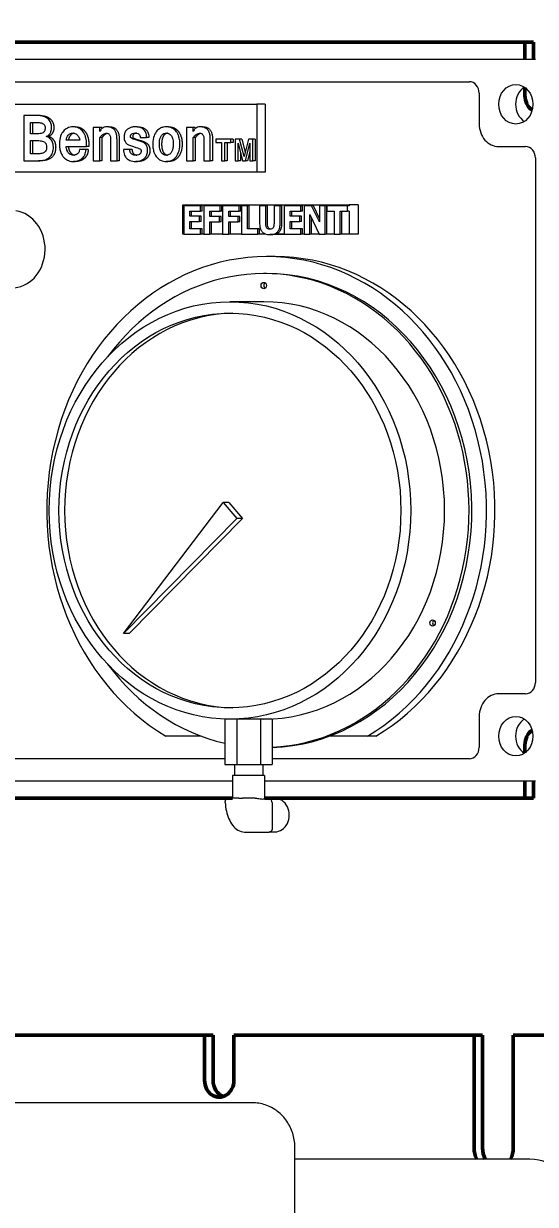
# Model space of a CAD drawing. Header units: inches. Extents: x 17 to 469, y 7 to 301.
# Drawn here: x 348.29 to 353.96, y 95.85 to 108.94 of the extents above; entities that cross this region are included whole.
import ezdxf

# ---------------------------------------------------------------- set-up
doc = ezdxf.new("R2010")
doc.units = ezdxf.units.IN
doc.header["$LTSCALE"] = 14
doc.header["$MEASUREMENT"] = 0
doc.layers.add('Dimension (ANSI)', color=7, linetype='Continuous', lineweight=25)
doc.layers.add('Visible (ANSI)', color=7, linetype='Continuous', lineweight=50)
doc.styles.add('MEMCOR Medium', font='arial.ttf')
doc.dimstyles.new('Default (ANSI)', dxfattribs={"dimscale": 14, "dimtxt": 0.15, "dimasz": 0.098425, "dimexe": 0.125, "dimexo": 0.0625, "dimgap": 0.031496, "dimtad": 0, "dimtih": 1, "dimtoh": 1, "dimdec": 4, "dimrnd": 1e-08, "dimzin": 3, "dimdsep": 46, "dimlunit": 5, "dimtxsty": 'MEMCOR Medium', "dimcen": 0.09, "dimdle": 0.393701, "dimclrd": 256, "dimclre": 256, "dimclrt": 256, "dimadec": 0, "dimazin": 1, "dimtfac": 0.8, "dimtofl": 0, "dimtmove": 0, "dimatfit": 3, "dimfxl": 1, "dimfrac": 1, "dimtolj": 1, "dimtzin": 4, "dimlwd": -1, "dimlwe": -1, "dimarcsym": 0})

# ---------------------------------------------------------------- blocks, each defined once
blk = doc.blocks.new('*D28')
at = {"layer": 'Defpoints', "color": 0, "transparency": 16777216}
for p in [(299.754, 132.744), (359.476, 132.744), (339.816, 40.229)]:
    blk.add_point(p, dxfattribs=at)
at = {"layer": 'Dimension (ANSI)', "transparency": 16777216}
for p, q in [((358.601, 132.744), (298.004, 132.744)), ((299.754, 131.366), (299.754, 93.646)), ((299.754, 41.607), (299.754, 79.328)), ((338.941, 40.229), (298.004, 40.229))]:
    blk.add_line(p, q, dxfattribs=at)
for points in [[(299.524, 131.366), (299.983, 131.366), (299.754, 132.744)], [(299.524, 41.607), (299.983, 41.607), (299.754, 40.229)]]:
    blk.add_solid(points, dxfattribs=at)
at = {"layer": 'Dimension (ANSI)', "transparency": 16777216, "char_height": 2.1, "attachment_point": 5, "style": 'MEMCOR Medium'}
for s, insert in [('\\A1; \\fArial|b0|i0;\\H2.1000;92{\\H0.8x;\\S1#2;} in', (299.754, 88.633)), ('\\A1;[2349.9 mm]{\\P\\fArial|b0|i0;\\H2.1000;SHIPPING HEIGHT\\P\\fArial|b0|i0;\\H2.1000;REF.}', (299.754, 81.474))]:
    blk.add_mtext(s, dxfattribs=dict(at, insert=insert))

msp = doc.modelspace()

# ---------------------------------------------------------------- linework, layer by layer
at = {"layer": 'Visible (ANSI)'}
for p, q in [((353.845257, 108.729368), (342.760132, 108.729368)), ((353.845257, 108.541868), (353.845257, 108.729368)), ((353.845257, 108.729368), (353.939007, 108.729368)), ((353.939007, 108.729368), (353.939007, 108.541868)), ((353.845257, 108.139368), (353.845257, 108.227102)), ((353.845257, 100.856634), (353.845257, 100.944368)), ((353.845257, 100.354368), (353.845257, 100.541868)), ((353.939007, 100.541868), (353.939007, 100.354368)), ((345.22358, 100.354368), (350.605939, 100.354368)), ((350.960937, 100.354368), (353.845257, 100.354368)), ((353.939007, 100.354368), (353.845257, 100.354368)), ((350.296718, 97.729368), (346.308671, 97.729368)), ((350.296718, 97.229368), (350.296718, 97.729368)), ((350.296718, 97.729368), (350.390468, 97.729368)), ((350.390468, 97.729368), (350.390468, 97.229368)), ((353.282341, 97.729368), (350.621477, 97.729368)), ((350.621477, 97.729368), (350.621477, 97.229368)), ((353.282341, 96.479368), (353.282341, 97.729368)), ((353.282341, 97.729368), (353.376091, 97.729368)), ((353.376091, 97.729368), (353.376091, 96.479368)), ((355.45897, 97.729368), (353.715353, 97.729368)), ((353.715353, 97.729368), (353.715353, 96.479368))]:
    msp.add_line(p, q, dxfattribs=at)
at = {"layer": 'Visible (ANSI)', "linetype": 'Continuous', "lineweight": 18}
for p, q in [((342.269648, 108.541868), (353.960991, 108.541868)), ((343.000357, 108.291833), (353.230282, 108.291833)), ((353.338536, 108.166833), (353.338536, 107.823118)), ((345.354864, 108.041833), (350.875776, 108.041833)), ((350.875776, 108.041833), (350.875776, 107.291833)), ((350.969526, 108.041833), (350.875776, 108.041833)), ((350.969526, 108.041833), (350.969526, 107.291833)), ((348.293716, 107.916833), (348.293716, 107.416833)), ((348.450179, 107.916833), (348.293716, 107.916833)), ((348.366908, 107.83991), (348.44492, 107.83991)), ((348.366908, 107.715922), (348.366908, 107.83991)), ((348.391908, 107.83991), (348.391908, 107.715922)), ((348.475179, 107.916833), (348.450179, 107.916833)), ((348.864178, 107.792339), (348.839178, 107.792339)), ((349.240905, 107.792339), (349.215905, 107.792339)), ((349.551014, 107.792339), (349.526014, 107.792339)), ((349.897939, 107.792339), (349.872939, 107.792339)), ((350.274665, 107.792339), (350.249665, 107.792339)), ((348.449741, 107.715922), (348.366908, 107.715922)), ((348.568387, 107.685578), (348.543387, 107.685578)), ((349.135263, 107.784242), (349.063824, 107.784242)), ((349.063824, 107.784242), (349.063824, 107.416833)), ((349.135263, 107.740214), (349.135263, 107.784242)), ((349.160263, 107.784242), (349.135263, 107.784242)), ((349.135263, 107.416833), (349.135263, 107.6724)), ((349.160263, 107.6724), (349.135263, 107.6724)), ((349.160263, 107.784242), (349.160263, 107.772955)), ((349.160263, 107.6724), (349.160263, 107.416833)), ((349.584743, 107.67493), (349.655304, 107.67493)), ((349.680304, 107.67493), (349.655304, 107.67493)), ((350.169023, 107.784242), (350.097585, 107.784242)), ((350.097585, 107.784242), (350.097585, 107.416833)), ((350.194023, 107.784242), (350.169023, 107.784242)), ((350.169023, 107.740214), (350.169023, 107.784242)), ((350.194023, 107.6724), (350.169023, 107.6724)), ((350.169023, 107.416833), (350.169023, 107.6724)), ((350.194023, 107.784242), (350.194023, 107.772955)), ((350.194023, 107.6724), (350.194023, 107.416833)), ((348.366908, 107.639505), (348.450179, 107.639505)), ((348.366908, 107.493756), (348.366908, 107.639505)), ((348.391908, 107.639505), (348.391908, 107.493756)), ((348.76248, 107.575234), (348.989505, 107.575234)), ((348.914999, 107.644566), (348.763357, 107.644566)), ((348.983807, 107.541327), (348.910616, 107.541327)), ((349.008807, 107.541327), (348.983807, 107.541327)), ((348.989505, 107.575234), (348.989505, 107.600031)), ((349.014505, 107.575234), (348.989505, 107.575234)), ((349.014505, 107.600031), (349.014505, 107.575234)), ((349.254911, 107.651145), (349.254911, 107.416833)), ((349.326787, 107.416833), (349.326787, 107.653675)), ((349.351787, 107.653675), (349.351787, 107.416833)), ((349.469039, 107.541327), (349.3976, 107.541327)), ((349.494039, 107.541327), (349.469039, 107.541327)), ((350.288672, 107.651145), (350.288672, 107.416833)), ((350.360548, 107.416833), (350.360548, 107.653675)), ((350.385548, 107.653675), (350.385548, 107.416833)), ((350.586755, 107.656833), (350.419931, 107.656833)), ((350.419931, 107.656833), (350.419931, 107.61991)), ((350.419931, 107.61991), (350.485567, 107.61991)), ((350.485567, 107.61991), (350.485567, 107.416833)), ((350.520699, 107.61991), (350.586755, 107.61991)), ((350.520699, 107.416833), (350.520699, 107.61991)), ((350.545699, 107.61991), (350.545699, 107.416833)), ((350.611755, 107.656833), (350.586755, 107.656833)), ((350.586755, 107.61991), (350.586755, 107.656833)), ((350.611755, 107.61991), (350.586755, 107.61991)), ((350.611755, 107.656833), (350.611755, 107.61991)), ((350.6829, 107.656833), (350.635777, 107.656833)), ((350.635777, 107.656833), (350.635777, 107.416833)), ((350.669437, 107.612622), (350.718663, 107.416833)), ((350.669437, 107.416833), (350.669437, 107.612622)), ((350.7079, 107.656833), (350.6829, 107.656833)), ((350.7336, 107.46493), (350.6829, 107.656833)), ((350.7079, 107.656833), (350.746202, 107.511855)), ((350.78514, 107.656833), (350.7336, 107.46493)), ((350.748746, 107.416833), (350.798183, 107.612622)), ((350.832053, 107.656833), (350.78514, 107.656833)), ((350.798183, 107.612622), (350.798183, 107.416833)), ((350.857053, 107.656833), (350.832053, 107.656833)), ((350.832053, 107.416833), (350.832053, 107.656833)), ((350.857053, 107.656833), (350.857053, 107.416833)), ((353.555042, 107.573118), (353.852708, 107.573118)), ((348.293716, 107.416833), (348.458068, 107.416833)), ((348.458068, 107.493756), (348.366908, 107.493756)), ((348.483068, 107.416833), (348.458068, 107.416833)), ((348.869437, 107.408736), (348.844437, 107.408736)), ((349.063824, 107.416833), (349.135263, 107.416833)), ((349.160263, 107.416833), (349.135263, 107.416833)), ((349.254911, 107.416833), (349.326787, 107.416833)), ((349.351787, 107.416833), (349.326787, 107.416833)), ((349.560656, 107.408736), (349.535656, 107.408736)), ((349.897939, 107.408736), (349.872939, 107.408736)), ((350.097585, 107.416833), (350.169023, 107.416833)), ((350.194023, 107.416833), (350.169023, 107.416833)), ((350.288672, 107.416833), (350.360548, 107.416833)), ((350.385548, 107.416833), (350.360548, 107.416833)), ((350.485567, 107.416833), (350.520699, 107.416833)), ((350.545699, 107.416833), (350.520699, 107.416833)), ((350.635777, 107.416833), (350.669437, 107.416833)), ((350.694437, 107.416833), (350.669437, 107.416833)), ((350.694437, 107.51319), (350.694437, 107.416833)), ((350.718663, 107.416833), (350.748746, 107.416833)), ((350.773746, 107.416833), (350.748746, 107.416833)), ((350.798183, 107.513613), (350.773746, 107.416833)), ((350.798183, 107.416833), (350.832053, 107.416833)), ((350.857053, 107.416833), (350.832053, 107.416833)), ((353.960961, 107.448118), (353.960961, 101.635618)), ((350.875776, 107.291833), (346.275299, 107.291833)), ((350.969526, 107.291833), (350.875776, 107.291833)), ((350.057597, 106.926833), (351.897901, 106.926833)), ((350.057597, 106.604333), (350.057597, 106.926833)), ((350.250164, 106.917333), (350.066964, 106.917333)), ((350.066964, 106.917333), (350.066964, 106.604333)), ((350.268914, 106.917333), (350.250164, 106.917333)), ((350.250164, 106.857726), (350.250164, 106.917333)), ((350.268914, 106.857726), (350.268914, 106.917333)), ((350.469728, 106.917333), (350.288285, 106.917333)), ((350.288285, 106.917333), (350.288285, 106.604333)), ((350.488478, 106.917333), (350.469728, 106.917333)), ((350.469728, 106.857726), (350.469728, 106.917333)), ((350.488478, 106.857726), (350.488478, 106.917333)), ((350.678309, 106.917333), (350.496866, 106.917333)), ((350.496866, 106.917333), (350.496866, 106.604333)), ((350.697059, 106.917333), (350.678309, 106.917333)), ((350.678309, 106.857726), (350.678309, 106.917333)), ((350.697059, 106.857726), (350.697059, 106.917333)), ((350.773542, 106.917333), (350.705446, 106.917333)), ((350.705446, 106.917333), (350.705446, 106.604333)), ((350.792292, 106.917333), (350.773542, 106.917333)), ((350.773542, 106.66394), (350.773542, 106.917333)), ((350.792292, 106.66394), (350.792292, 106.917333)), ((350.974874, 106.917333), (350.906778, 106.917333)), ((350.906778, 106.917333), (350.906778, 106.717459)), ((350.993624, 106.917333), (350.974874, 106.917333)), ((350.974874, 106.722025), (350.974874, 106.917333)), ((350.993624, 106.722025), (350.993624, 106.917333)), ((351.133911, 106.917333), (351.065815, 106.917333)), ((351.065815, 106.917333), (351.065815, 106.722025)), ((351.133911, 106.717713), (351.133911, 106.917333)), ((351.152661, 106.917333), (351.133911, 106.917333)), ((351.152661, 106.717713), (351.152661, 106.917333)), ((351.361383, 106.917333), (351.178183, 106.917333)), ((351.178183, 106.917333), (351.178183, 106.604333)), ((351.380133, 106.917333), (351.361383, 106.917333)), ((351.361383, 106.857726), (351.361383, 106.917333)), ((351.380133, 106.857726), (351.380133, 106.917333)), ((351.482977, 106.917333), (351.399504, 106.917333)), ((351.399504, 106.917333), (351.399504, 106.604333)), ((351.501727, 106.917333), (351.482977, 106.917333)), ((351.569524, 106.738005), (351.482977, 106.917333)), ((351.569524, 106.776855), (351.501727, 106.917333)), ((351.631689, 106.917333), (351.569524, 106.917333)), ((351.569524, 106.917333), (351.569524, 106.738005)), ((351.650439, 106.917333), (351.631689, 106.917333)), ((351.631689, 106.604333), (351.631689, 106.917333)), ((351.650439, 106.604333), (351.650439, 106.917333)), ((351.879151, 106.917333), (351.6507, 106.917333)), ((351.6507, 106.917333), (351.6507, 106.857726)), ((351.897901, 106.917333), (351.879151, 106.917333)), ((351.879151, 106.857726), (351.879151, 106.917333)), ((351.897901, 106.926833), (351.897901, 106.917333)), ((351.997901, 106.926833), (351.897901, 106.926833)), ((351.997901, 106.926833), (351.997901, 106.917333)), ((351.997901, 106.917333), (351.997901, 106.604333)), ((350.13462, 106.802685), (350.13462, 106.857726)), ((350.13462, 106.857726), (350.250164, 106.857726)), ((350.241158, 106.802685), (350.13462, 106.802685)), ((350.15337, 106.802685), (350.15337, 106.857726)), ((350.259908, 106.802685), (350.241158, 106.802685)), ((350.241158, 106.743078), (350.241158, 106.802685)), ((350.268914, 106.857726), (350.250164, 106.857726)), ((350.259908, 106.743078), (350.259908, 106.802685)), ((350.355942, 106.798626), (350.355942, 106.857726)), ((350.355942, 106.857726), (350.469728, 106.857726)), ((350.460722, 106.798626), (350.355942, 106.798626)), ((350.374692, 106.798626), (350.374692, 106.857726)), ((350.460722, 106.739019), (350.460722, 106.798626)), ((350.479472, 106.798626), (350.460722, 106.798626)), ((350.488478, 106.857726), (350.469728, 106.857726)), ((350.479472, 106.739019), (350.479472, 106.798626)), ((350.564522, 106.857726), (350.678309, 106.857726)), ((350.564522, 106.798626), (350.564522, 106.857726)), ((350.669302, 106.798626), (350.564522, 106.798626)), ((350.583272, 106.798626), (350.583272, 106.857726)), ((350.669302, 106.739019), (350.669302, 106.798626)), ((350.688052, 106.798626), (350.669302, 106.798626)), ((350.697059, 106.857726), (350.678309, 106.857726)), ((350.688052, 106.739019), (350.688052, 106.798626)), ((351.24584, 106.802685), (351.24584, 106.857726)), ((351.24584, 106.857726), (351.361383, 106.857726)), ((351.352377, 106.802685), (351.24584, 106.802685)), ((351.26459, 106.802685), (351.26459, 106.857726)), ((351.371127, 106.802685), (351.352377, 106.802685)), ((351.352377, 106.743078), (351.352377, 106.802685)), ((351.380133, 106.857726), (351.361383, 106.857726)), ((351.371127, 106.743078), (351.371127, 106.802685)), ((351.461669, 106.604333), (351.461669, 106.822469)), ((351.461669, 106.822469), (351.566229, 106.604333)), ((351.480419, 106.604333), (351.480419, 106.783352)), ((351.6507, 106.857726), (351.730877, 106.857726)), ((351.730877, 106.857726), (351.730877, 106.604333)), ((351.798973, 106.604333), (351.798973, 106.857726)), ((351.798973, 106.857726), (351.879151, 106.857726)), ((351.817723, 106.604333), (351.817723, 106.857726)), ((351.897901, 106.857726), (351.879151, 106.857726)), ((351.897901, 106.857726), (351.897901, 106.604333)), ((350.13462, 106.66394), (350.13462, 106.743078)), ((350.13462, 106.743078), (350.241158, 106.743078)), ((350.250164, 106.66394), (350.13462, 106.66394)), ((350.15337, 106.66394), (350.15337, 106.743078)), ((350.259908, 106.743078), (350.241158, 106.743078)), ((350.250164, 106.604333), (350.250164, 106.66394)), ((350.268914, 106.66394), (350.250164, 106.66394)), ((350.268914, 106.604333), (350.268914, 106.66394)), ((350.355942, 106.604333), (350.355942, 106.739019)), ((350.355942, 106.739019), (350.460722, 106.739019)), ((350.374692, 106.604333), (350.374692, 106.739019)), ((350.479472, 106.739019), (350.460722, 106.739019)), ((350.564522, 106.604333), (350.564522, 106.739019)), ((350.564522, 106.739019), (350.669302, 106.739019)), ((350.583272, 106.604333), (350.583272, 106.739019)), ((350.688052, 106.739019), (350.669302, 106.739019)), ((350.88623, 106.66394), (350.773542, 106.66394)), ((350.90498, 106.66394), (350.88623, 106.66394)), ((350.88623, 106.604333), (350.88623, 106.66394)), ((350.90498, 106.604333), (350.90498, 106.66394)), ((351.24584, 106.743078), (351.352377, 106.743078)), ((351.24584, 106.66394), (351.24584, 106.743078)), ((351.361383, 106.66394), (351.24584, 106.66394)), ((351.26459, 106.66394), (351.26459, 106.743078)), ((351.371127, 106.743078), (351.352377, 106.743078)), ((351.380133, 106.66394), (351.361383, 106.66394)), ((351.361383, 106.604333), (351.361383, 106.66394)), ((351.380133, 106.604333), (351.380133, 106.66394)), ((350.066964, 106.604333), (350.057597, 106.604333)), ((350.066964, 106.604333), (350.250164, 106.604333)), ((350.268914, 106.604333), (350.250164, 106.604333)), ((350.288285, 106.604333), (350.268914, 106.604333)), ((350.288285, 106.604333), (350.355942, 106.604333)), ((350.374692, 106.604333), (350.355942, 106.604333)), ((350.496866, 106.604333), (350.374692, 106.604333)), ((350.496866, 106.604333), (350.564522, 106.604333)), ((350.583272, 106.604333), (350.564522, 106.604333)), ((350.705446, 106.604333), (350.583272, 106.604333)), ((350.705446, 106.604333), (350.88623, 106.604333)), ((350.90498, 106.604333), (350.88623, 106.604333)), ((350.974898, 106.604333), (350.90498, 106.604333)), ((351.139095, 106.597738), (351.020345, 106.597738)), ((351.178183, 106.604333), (351.085058, 106.604333)), ((351.178183, 106.604333), (351.361383, 106.604333)), ((351.380133, 106.604333), (351.361383, 106.604333)), ((351.399504, 106.604333), (351.380133, 106.604333)), ((351.399504, 106.604333), (351.461669, 106.604333)), ((351.480419, 106.604333), (351.461669, 106.604333)), ((351.566229, 106.604333), (351.480419, 106.604333)), ((351.566229, 106.604333), (351.631689, 106.604333)), ((351.650439, 106.604333), (351.631689, 106.604333)), ((351.730877, 106.604333), (351.650439, 106.604333)), ((351.730877, 106.604333), (351.798973, 106.604333)), ((351.817723, 106.604333), (351.798973, 106.604333)), ((351.897901, 106.604333), (351.817723, 106.604333)), ((351.904151, 106.604333), (351.897901, 106.604333)), ((351.997901, 106.604333), (351.904151, 106.604333)), ((351.077749, 106.354333), (350.983999, 106.354333)), ((350.983999, 106.166833), (350.952749, 106.166833)), ((350.952749, 105.854333), (350.577749, 105.854333)), ((349.398876, 102.180588), (350.501202, 103.630221)), ((350.563702, 103.630221), (350.501202, 103.630221)), ((350.501202, 103.630221), (350.654295, 103.453445)), ((350.563702, 103.630221), (350.716795, 103.453445)), ((350.654295, 103.453445), (349.398876, 102.180588)), ((350.716795, 103.453445), (349.461376, 102.180588)), ((350.716795, 103.453445), (350.654295, 103.453445)), ((349.461376, 102.180588), (349.398876, 102.180588)), ((353.852708, 101.510618), (353.555042, 101.510618)), ((353.338536, 101.260618), (353.338536, 100.916903)), ((350.577749, 101.229333), (350.521207, 101.229333)), ((350.521207, 101.229333), (350.521207, 100.729333)), ((350.652323, 101.229333), (350.577749, 101.229333)), ((350.652323, 101.229333), (350.652323, 100.729333)), ((350.914554, 101.229333), (350.652323, 101.229333)), ((350.914554, 101.229333), (350.914554, 100.729333)), ((351.04567, 101.229333), (350.914554, 101.229333)), ((351.04567, 101.229333), (351.04567, 100.729333)), ((350.2594, 101.041903), (349.868033, 101.041903)), ((352.099965, 101.041903), (351.677347, 101.041903)), ((352.193715, 101.041903), (352.099965, 101.041903)), ((350.521207, 100.791903), (345.308312, 100.791903)), ((350.521207, 100.729333), (350.652323, 100.729333)), ((350.626458, 100.729333), (350.626458, 100.604333)), ((350.652323, 100.729333), (350.914554, 100.729333)), ((350.914554, 100.729333), (351.04567, 100.729333)), ((350.940419, 100.729333), (350.940419, 100.604333)), ((353.230282, 100.791903), (351.04567, 100.791903)), ((350.960937, 100.604333), (350.605939, 100.604333)), ((350.605939, 100.604333), (350.605939, 100.354333)), ((350.960937, 100.604333), (350.960937, 100.353684)), ((350.605939, 100.541868), (345.22358, 100.541868)), ((353.960991, 100.541868), (350.960937, 100.541868)), ((350.675051, 100.354333), (350.570134, 100.354333)), ((350.820817, 100.354333), (350.7159, 100.354333)), ((350.857403, 100.354333), (350.820817, 100.354333)), ((350.997396, 100.354333), (350.960937, 100.354333)), ((351.012393, 100.352093), (351.074554, 100.352093)), ((351.043646, 100.308083), (351.043646, 100.0094)), ((350.741981, 99.979333), (351.012518, 99.979333)), ((351.024923, 99.981573), (351.074554, 99.981573)), ((350.706504, 96.979368), (338.149136, 96.979368)), ((350.831504, 96.979368), (350.706504, 96.979368)), ((351.29801, 79.729368), (351.29801, 96.479368)), ((353.898491, 96.354368), (351.29801, 96.354368))]:
    msp.add_line(p, q, dxfattribs=at)
msp.add_arc((353.898491, 95.854368), 0.5, 0, 90, dxfattribs=at)
for centre, major_axis, start_param, end_param in [((353.230282, 108.166833), (0, 0.125), 4.71238898, 6.283185307), ((353.931985, 108.041868), (0, -0.21875), 3.659279785, 5.765498175), ((353.555042, 107.823118), (0, -0.25), 4.71238898, 6.283185307), ((353.852708, 107.448118), (0, 0.125), 4.71238898, 6.283185307), ((348.158652, 106.436442), (0, 0.42942), 3.234187598, 6.152982385), ((350.983999, 103.541833), (0, 2.8125), 3.61752935, 8.948841265), ((350.952749, 103.541833), (0, 2.625), 3.1824788, 7.14836042), ((351.077749, 103.541833), (0, 2.8125), 3.61752935, 6.283185307), ((350.983999, 103.541833), (0, 2.625), 3.168724303, 6.283185307), ((350.983999, 106.034229), (0, -0.035), 3.683173567, 5.741604394), ((350.952749, 103.541833), (0, 2.3125), 3.141592654, 6.283185307), ((350.640249, 103.541833), (0, 2.186419), 0.016504629, 3.125088024), ((352.853296, 102.295635), (0, -0.035), 3.683173567, 5.741604394), ((350.952749, 103.541833), (0, -2.625), 5.418010195, 6.092197191), ((353.852708, 101.635618), (0, -0.125), 0, 1.570796327), ((353.555042, 101.260618), (0, 0.25), 0, 1.570796327), ((353.931985, 101.041868), (0, -0.21875), 3.659279785, 5.765498175), ((353.230282, 100.916903), (0, -0.125), 0, 1.570796327), ((351.074554, 100.166833), (0, -0.18526), 0, 3.141592654)]:
    msp.add_ellipse(centre, major_axis=major_axis, ratio=0.866025404, start_param=start_param, end_param=end_param, dxfattribs=at)
for centre, major_axis in [((353.744485, 108.041868), (0, 0.21875)), ((350.952749, 106.034229), (0, -0.035)), ((350.577749, 103.541833), (0, 2.3125)), ((350.577749, 103.541833), (0, 2.186419)), ((352.822046, 102.295635), (0, -0.035)), ((353.744485, 101.041868), (0, 0.21875))]:
    msp.add_ellipse(centre, major_axis=major_axis, ratio=0.866025404, dxfattribs=at)
at = {"layer": 'Visible (ANSI)'}
for centre, major_axis, start_param, end_param in [((354.009802, 108.139368), (0, 0.19), 1.570796327, 2.601845409), ((354.009802, 100.944368), (0, 0.19), 0.539747244, 1.570796327), ((350.459098, 97.229368), (0, -0.1875), 4.71238898, 7.853981634), ((350.552848, 97.229368), (0, -0.1875), 4.71238898, 5.990342535), ((353.498847, 96.479368), (0, 0.25), 1.570796327, 2.094395102), ((353.592597, 96.479368), (0, -0.25), 4.71238898, 5.235987756), ((353.498847, 96.479368), (0, -0.25), 1.047197551, 1.570796327)]:
    msp.add_ellipse(centre, major_axis=major_axis, ratio=0.866025404, start_param=start_param, end_param=end_param, dxfattribs=at)
at = {"layer": 'Visible (ANSI)', "linetype": 'Continuous', "lineweight": 18}
for points, degree, knots in [([(348.44492, 107.83991), (348.458016, 107.83991), (348.472727, 107.839045), (348.491961, 107.834474), (348.500638, 107.83186), (348.513786, 107.823695), (348.517514, 107.819886), (348.523834, 107.811647), (348.525768, 107.806892), (348.529226, 107.795106), (348.529945, 107.786656), (348.529945, 107.778675)], 3, [-0.2178839781, -0.2178839781, -0.2178839781, -0.2178839781, -0.151492323, -0.151492323, -0.1187493945, -0.1187493945, -0.0946419133, -0.0946419133, -0.0608122424, -0.0608122424, 0, 0, 0, 0]), ([(348.60226, 107.784242), (348.60226, 107.792915), (348.601576, 107.801539), (348.598636, 107.818217), (348.596467, 107.826131), (348.589378, 107.844554), (348.582322, 107.858586), (348.559205, 107.883803), (348.54526, 107.894105), (348.509477, 107.910071), (348.484332, 107.916833), (348.450179, 107.916833)], 3, [-1.370222044, -1.370222044, -1.370222044, -1.370222044, -1.133676875, -1.133676875, -0.906032041, -0.906032041, -0.58386018, -0.58386018, -0.300504294, -0.300504294, 0, 0, 0, 0]), ([(348.839178, 107.792339), (348.828348, 107.792339), (348.817578, 107.791227), (348.795413, 107.786157), (348.785651, 107.782355), (348.760704, 107.769955), (348.745973, 107.758642), (348.723099, 107.731972), (348.71157, 107.714727), (348.694972, 107.667503), (348.68885, 107.639171), (348.68885, 107.600537)], 3, [-1.491931623, -1.491931623, -1.491931623, -1.491931623, -1.290301378, -1.290301378, -1.071251497, -1.071251497, -0.641191484, -0.641191484, -0.294390218, -0.294390218, 0, 0, 0, 0]), ([(348.989505, 107.600031), (348.989505, 107.617507), (348.988262, 107.635037), (348.981845, 107.672585), (348.976854, 107.687473), (348.964427, 107.719224), (348.954015, 107.734916), (348.931838, 107.760554), (348.917574, 107.771302), (348.887473, 107.785592), (348.86727, 107.792339), (348.839178, 107.792339)], 3, [-0.9537428781, -0.9537428781, -0.9537428781, -0.9537428781, -0.8642389223, -0.8642389223, -0.757751945, -0.757751945, -0.5295074195, -0.5295074195, -0.2471803227, -0.2471803227, 0, 0, 0, 0]), ([(349.215905, 107.792339), (349.205484, 107.792339), (349.195099, 107.790878), (349.175863, 107.784056), (349.16732, 107.779103), (349.14959, 107.763675), (349.141631, 107.752631), (349.135263, 107.740214)], 3, [-0.2869978634, -0.2869978634, -0.2869978634, -0.2869978634, -0.1953053845, -0.1953053845, -0.1099700726, -0.1099700726, 0, 0, 0, 0]), ([(349.326787, 107.653675), (349.326787, 107.667996), (349.3259, 107.68261), (349.321637, 107.708743), (349.318597, 107.720649), (349.309372, 107.743152), (349.303215, 107.753412), (349.286853, 107.771338), (349.277026, 107.778135), (349.250318, 107.789909), (349.232856, 107.792339), (349.215905, 107.792339)], 3, [-0.5498380363, -0.5498380363, -0.5498380363, -0.5498380363, -0.4407606513, -0.4407606513, -0.3473742739, -0.3473742739, -0.2512588354, -0.2512588354, -0.1491491724, -0.1491491724, 0, 0, 0, 0]), ([(349.526014, 107.792339), (349.513678, 107.792339), (349.501345, 107.791006), (349.475551, 107.784323), (349.464946, 107.779175), (349.449412, 107.770261), (349.438437, 107.762706), (349.419756, 107.740117), (349.414565, 107.72921), (349.407037, 107.708325), (349.405051, 107.695365), (349.405051, 107.682015)], 3, [-0.3801848333, -0.3801848333, -0.3801848333, -0.3801848333, -0.3198984952, -0.3198984952, -0.2510089966, -0.2510089966, -0.172372504, -0.172372504, -0.101722902, -0.101722902, 0, 0, 0, 0]), ([(349.655304, 107.67493), (349.65508, 107.684957), (349.654161, 107.695029), (349.650566, 107.713646), (349.648077, 107.72222), (349.639754, 107.741665), (349.633229, 107.751518), (349.615086, 107.769777), (349.603428, 107.776796), (349.570585, 107.789788), (349.547571, 107.792339), (349.526014, 107.792339)], 3, [-0.5458874191, -0.5458874191, -0.5458874191, -0.5458874191, -0.4696371734, -0.4696371734, -0.4009048143, -0.4009048143, -0.3047770096, -0.3047770096, -0.1896766865, -0.1896766865, 0, 0, 0, 0]), ([(349.872939, 107.792339), (349.861426, 107.792339), (349.849945, 107.791213), (349.826015, 107.785864), (349.815693, 107.781766), (349.79246, 107.770206), (349.779026, 107.759804), (349.757288, 107.734295), (349.745735, 107.716766), (349.729208, 107.670014), (349.722611, 107.641304), (349.722611, 107.600537)], 3, [-1.568012992, -1.568012992, -1.568012992, -1.568012992, -1.359738263, -1.359738263, -1.127074813, -1.127074813, -0.693332354, -0.693332354, -0.31064426, -0.31064426, 0, 0, 0, 0]), ([(350.023266, 107.600537), (350.023266, 107.617976), (350.022028, 107.635482), (350.01565, 107.672652), (350.010721, 107.687399), (349.997113, 107.72197), (349.985762, 107.737244), (349.965599, 107.760554), (349.951335, 107.771302), (349.921234, 107.785592), (349.901031, 107.792339), (349.872939, 107.792339)], 3, [-0.8546586855, -0.8546586855, -0.8546586855, -0.8546586855, -0.7887184328, -0.7887184328, -0.7113885554, -0.7113885554, -0.5295074195, -0.5295074195, -0.2471803227, -0.2471803227, 0, 0, 0, 0]), ([(350.249665, 107.792339), (350.239245, 107.792339), (350.22886, 107.790878), (350.209624, 107.784056), (350.201081, 107.779103), (350.183351, 107.763675), (350.175392, 107.752631), (350.169023, 107.740214)], 3, [-0.2869978634, -0.2869978634, -0.2869978634, -0.2869978634, -0.1953053845, -0.1953053845, -0.1099700726, -0.1099700726, 0, 0, 0, 0]), ([(350.360548, 107.653675), (350.360548, 107.667996), (350.359661, 107.68261), (350.355397, 107.708743), (350.352358, 107.720649), (350.343133, 107.743152), (350.336976, 107.753412), (350.320614, 107.771338), (350.310787, 107.778135), (350.284079, 107.789909), (350.266616, 107.792339), (350.249665, 107.792339)], 3, [-0.5498380363, -0.5498380363, -0.5498380363, -0.5498380363, -0.4407606513, -0.4407606513, -0.3473742739, -0.3473742739, -0.2512588354, -0.2512588354, -0.1491491724, -0.1491491724, 0, 0, 0, 0]), ([(348.529945, 107.778675), (348.529945, 107.772582), (348.529499, 107.766394), (348.527362, 107.755251), (348.525834, 107.75022), (348.521121, 107.740425), (348.517901, 107.736006), (348.510576, 107.729305), (348.505271, 107.725472), (348.482802, 107.717439), (348.466056, 107.715922), (348.449741, 107.715922)], 3, [-0.5709469723, -0.5709469723, -0.5709469723, -0.5709469723, -0.4536123831, -0.4536123831, -0.3512445707, -0.3512445707, -0.237936486, -0.237936486, -0.1435533554, -0.1435533554, 0, 0, 0, 0]), ([(348.542216, 107.685558), (348.54947, 107.688431), (348.55653, 107.692048), (348.569106, 107.700769), (348.574642, 107.705673), (348.586564, 107.719703), (348.591877, 107.729255), (348.600436, 107.754009), (348.60226, 107.769168), (348.60226, 107.784242)], 3, [-0.332004447, -0.332004447, -0.332004447, -0.332004447, -0.2645582773, -0.2645582773, -0.2029935134, -0.2029935134, -0.1148608083, -0.1148608083, 0, 0, 0, 0]), ([(348.62242, 107.566631), (348.62242, 107.578402), (348.621151, 107.589992), (348.616089, 107.613089), (348.612427, 107.623724), (348.600808, 107.6458), (348.591569, 107.658469), (348.568774, 107.677707), (348.562122, 107.680988), (348.552895, 107.684646), (348.547615, 107.685741), (348.542216, 107.685558)], 3, [-0.2364049359, -0.2364049359, -0.2364049359, -0.2364049359, -0.1893820995, -0.1893820995, -0.141231453, -0.141231453, -0.08584592, -0.08584592, -0.0475201918, -0.0475201918, 0, 0, 0, 0]), ([(348.568387, 107.685578), (348.582753, 107.685578), (348.61455, 107.661266), (348.636902, 107.627865), (348.64742, 107.58738), (348.64742, 107.566631)], 2, [0.039215686, 0.039215686, 0.039215686, 1, 2, 3, 4, 4, 4]), ([(348.763357, 107.644566), (348.764948, 107.655132), (348.767692, 107.665353), (348.775963, 107.684025), (348.781183, 107.692137), (348.794563, 107.707011), (348.802078, 107.712716), (348.819476, 107.721063), (348.829193, 107.723007), (348.839178, 107.723007)], 3, [-0.3116674919, -0.3116674919, -0.3116674919, -0.3116674919, -0.2370505435, -0.2370505435, -0.1657650703, -0.1657650703, -0.0878526017, -0.0878526017, 0, 0, 0, 0]), ([(348.851679, 107.721925), (348.830609, 107.718154), (348.793616, 107.679485), (348.788357, 107.644566)], 2, [0.223025453, 0.223025453, 0.223025453, 1, 2, 2, 2]), ([(348.839178, 107.723007), (348.846286, 107.723007), (348.853329, 107.722028), (348.866706, 107.717652), (348.872819, 107.714441), (348.889051, 107.702158), (348.896348, 107.691761), (348.90778, 107.672441), (348.912398, 107.65894), (348.914999, 107.644566)], 3, [-0.2514574379, -0.2514574379, -0.2514574379, -0.2514574379, -0.2140418703, -0.2140418703, -0.1782838248, -0.1782838248, -0.1118992492, -0.1118992492, 0, 0, 0, 0]), ([(349.135263, 107.6724), (349.142523, 107.682096), (349.150604, 107.691438), (349.166764, 107.705862), (349.174835, 107.71157), (349.191395, 107.719016), (349.199565, 107.720983), (349.208016, 107.720983)], 3, [-0.2541477825, -0.2541477825, -0.2541477825, -0.2541477825, -0.1563748092, -0.1563748092, -0.0743543645, -0.0743543645, 0, 0, 0, 0]), ([(349.208016, 107.720983), (349.213372, 107.720983), (349.218889, 107.720477), (349.228597, 107.717911), (349.232965, 107.716054), (349.240613, 107.710491), (349.243135, 107.707439), (349.247915, 107.700092), (349.249941, 107.694321), (349.254029, 107.677583), (349.254911, 107.664254), (349.254911, 107.651145)], 3, [-0.2437150188, -0.2437150188, -0.2437150188, -0.2437150188, -0.2091044458, -0.2091044458, -0.1794016793, -0.1794016793, -0.1507574574, -0.1507574574, -0.0998913527, -0.0998913527, 0, 0, 0, 0]), ([(349.405051, 107.682015), (349.405051, 107.672193), (349.405761, 107.66211), (349.409097, 107.645414), (349.411411, 107.63743), (349.421528, 107.61772), (349.428814, 107.61074), (349.440526, 107.600658), (349.453427, 107.589414), (349.508483, 107.57321)], 3, [-1.287586307, -1.287586307, -1.287586307, -1.287586307, -1.007638851, -1.007638851, -0.799535043, -0.799535043, -0.49991727, -0.49991727, 0, 0, 0, 0]), ([(349.555817, 107.642542), (349.525313, 107.650995), (349.509243, 107.656242), (349.490349, 107.66386), (349.485845, 107.666335), (349.481417, 107.669767), (349.480054, 107.670997), (349.478543, 107.673067), (349.478094, 107.67384), (349.476465, 107.678543), (349.476489, 107.682912), (349.476489, 107.687076)], 3, [-0.1314202428, -0.1314202428, -0.1314202428, -0.1314202428, -0.085737183, -0.085737183, -0.0523758512, -0.0523758512, -0.0385998165, -0.0385998165, -0.0317281346, -0.0317281346, 0, 0, 0, 0]), ([(349.476489, 107.687076), (349.476489, 107.689237), (349.476671, 107.691383), (349.477457, 107.695522), (349.478037, 107.697472), (349.480286, 107.702841), (349.482377, 107.705841), (349.488777, 107.7124), (349.493666, 107.715379), (349.508335, 107.721705), (349.519531, 107.723007), (349.529959, 107.723007)], 3, [-0.1993324019, -0.1993324019, -0.1993324019, -0.1993324019, -0.1828678608, -0.1828678608, -0.1670491916, -0.1670491916, -0.1374231548, -0.1374231548, -0.0917487538, -0.0917487538, 0, 0, 0, 0]), ([(349.542127, 107.722268), (349.526407, 107.720342), (349.501489, 107.703776), (349.501489, 107.687076)], 2, [0.277176254, 0.277176254, 0.277176254, 1, 2, 2, 2]), ([(349.529959, 107.723007), (349.540446, 107.723007), (349.550752, 107.721555), (349.564131, 107.715416), (349.568384, 107.712579), (349.575599, 107.705095), (349.578373, 107.700736), (349.583088, 107.689256), (349.58435, 107.682104), (349.584743, 107.67493)], 3, [-0.2233855691, -0.2233855691, -0.2233855691, -0.2233855691, -0.1400598306, -0.1400598306, -0.0967659163, -0.0967659163, -0.0547718902, -0.0547718902, 0, 0, 0, 0]), ([(349.796241, 107.600537), (349.796241, 107.614021), (349.797005, 107.627999), (349.801308, 107.654986), (349.804484, 107.665166), (349.812743, 107.686321), (349.818652, 107.694875), (349.831259, 107.709458), (349.838614, 107.714114), (349.853567, 107.721206), (349.86316, 107.723007), (349.872939, 107.723007)], 3, [-0.2280794401, -0.2280794401, -0.2280794401, -0.2280794401, -0.2052947537, -0.2052947537, -0.1817480546, -0.1817480546, -0.142221383, -0.142221383, -0.0860382109, -0.0860382109, 0, 0, 0, 0]), ([(349.885319, 107.721929), (349.875555, 107.720195), (349.853235, 107.708331), (349.832636, 107.677967), (349.821241, 107.63242), (349.821241, 107.600537)], 2, [0.383281987, 0.383281987, 0.383281987, 1, 2, 3, 4, 4, 4]), ([(349.872939, 107.723007), (349.878328, 107.723007), (349.883686, 107.722431), (349.895575, 107.719581), (349.900477, 107.717316), (349.91124, 107.711671), (349.917801, 107.706061), (349.930974, 107.689622), (349.936399, 107.678281), (349.94665, 107.647503), (349.949636, 107.626285), (349.949636, 107.600537)], 3, [-0.4852563469, -0.4852563469, -0.4852563469, -0.4852563469, -0.4537841151, -0.4537841151, -0.4143558348, -0.4143558348, -0.320828378, -0.320828378, -0.1961936064, -0.1961936064, 0, 0, 0, 0]), ([(350.169023, 107.6724), (350.176284, 107.682096), (350.184365, 107.691438), (350.200525, 107.705862), (350.208596, 107.71157), (350.225156, 107.719016), (350.233326, 107.720983), (350.241777, 107.720983)], 3, [-0.2541477825, -0.2541477825, -0.2541477825, -0.2541477825, -0.1563748092, -0.1563748092, -0.0743543645, -0.0743543645, 0, 0, 0, 0]), ([(350.241777, 107.720983), (350.247132, 107.720983), (350.25265, 107.720477), (350.262358, 107.717911), (350.266726, 107.716054), (350.274374, 107.710491), (350.276896, 107.707439), (350.281676, 107.700092), (350.283702, 107.694321), (350.28779, 107.677583), (350.288672, 107.664254), (350.288672, 107.651145)], 3, [-0.2437150188, -0.2437150188, -0.2437150188, -0.2437150188, -0.2091044458, -0.2091044458, -0.1794016793, -0.1794016793, -0.1507574574, -0.1507574574, -0.0998913527, -0.0998913527, 0, 0, 0, 0]), ([(348.450179, 107.639505), (348.465538, 107.639505), (348.483375, 107.638519), (348.503046, 107.633584), (348.51385, 107.630737), (348.526577, 107.622733), (348.531587, 107.619079), (348.540371, 107.607253), (348.542571, 107.601338), (348.546596, 107.587059), (348.547476, 107.576578), (348.547476, 107.566631)], 3, [-0.6272168965, -0.6272168965, -0.6272168965, -0.6272168965, -0.2635581405, -0.2635581405, -0.1535309894, -0.1535309894, -0.1142327742, -0.1142327742, -0.0757976094, -0.0757976094, 0, 0, 0, 0]), ([(348.458068, 107.416833), (348.475849, 107.416833), (348.494021, 107.418266), (348.526406, 107.425182), (348.541161, 107.430105), (348.572012, 107.446741), (348.583182, 107.457409), (348.600436, 107.477625), (348.607947, 107.490981), (348.619867, 107.525246), (348.62242, 107.545955), (348.62242, 107.566631)], 3, [-0.5349577508, -0.5349577508, -0.5349577508, -0.5349577508, -0.44787355, -0.44787355, -0.373731161, -0.373731161, -0.2812386601, -0.2812386601, -0.1575489743, -0.1575489743, 0, 0, 0, 0]), ([(348.547476, 107.566631), (348.547476, 107.560596), (348.547016, 107.554537), (348.54491, 107.543269), (348.543384, 107.538086), (348.538205, 107.526339), (348.53412, 107.520453), (348.522447, 107.509012), (348.514591, 107.504494), (348.491307, 107.495475), (348.473925, 107.493756), (348.458068, 107.493756)], 3, [-0.361217471, -0.361217471, -0.361217471, -0.361217471, -0.3154063858, -0.3154063858, -0.2737179423, -0.2737179423, -0.2153566436, -0.2153566436, -0.1395216377, -0.1395216377, 0, 0, 0, 0]), ([(348.68885, 107.600537), (348.68885, 107.583774), (348.689986, 107.566883), (348.694557, 107.53954), (348.69782, 107.524423), (348.713926, 107.482676), (348.725548, 107.466726), (348.747128, 107.441848), (348.76199, 107.43065), (348.793043, 107.41597), (348.814295, 107.408736), (348.844437, 107.408736)], 3, [-1.15207317, -1.15207317, -1.15207317, -1.15207317, -0.932891709, -0.932891709, -0.788036858, -0.788036858, -0.575291502, -0.575291502, -0.265216316, -0.265216316, 0, 0, 0, 0]), ([(348.844437, 107.478068), (348.834028, 107.478068), (348.823712, 107.479827), (348.807656, 107.487031), (348.799219, 107.49196), (348.78555, 107.507158), (348.778441, 107.516439), (348.769508, 107.540334), (348.76384, 107.556913), (348.76248, 107.575234)], 3, [-1.96156648, -1.96156648, -1.96156648, -1.96156648, -1.058257723, -1.058257723, -0.467017505, -0.467017505, -0.140119714, -0.140119714, 0, 0, 0, 0]), ([(348.78748, 107.575234), (348.788795, 107.557521), (348.80282, 107.516529), (348.824733, 107.49072), (348.846977, 107.480527), (348.856644, 107.479024)], 2, [0, 0, 0, 1, 2, 3, 3.611249405, 3.611249405, 3.611249405]), ([(348.844437, 107.408736), (348.85719, 107.408736), (348.869871, 107.410074), (348.892174, 107.41532), (348.904218, 107.419131), (348.926492, 107.431008), (348.93944, 107.439393), (348.961085, 107.464744), (348.96679, 107.475556), (348.977092, 107.497046), (348.98155, 107.518161), (348.983807, 107.541327)], 3, [-0.5105867237, -0.5105867237, -0.5105867237, -0.5105867237, -0.3958573245, -0.3958573245, -0.3058168437, -0.3058168437, -0.2337928584, -0.2337928584, -0.1776407061, -0.1776407061, 0, 0, 0, 0]), ([(348.910616, 107.541327), (348.910189, 107.530487), (348.908914, 107.521062), (348.906051, 107.513195), (348.903909, 107.507424), (348.89263, 107.494458), (348.885741, 107.489347), (348.870203, 107.481873), (348.858631, 107.478068), (348.844437, 107.478068)], 3, [-1.356751208, -1.356751208, -1.356751208, -1.356751208, -0.38738366, -0.38738366, -0.25082013, -0.25082013, -0.124892585, -0.124892585, 0, 0, 0, 0]), ([(349.3976, 107.541327), (349.398723, 107.520103), (349.402373, 107.49871), (349.415819, 107.46647), (349.423077, 107.454931), (349.442903, 107.434065), (349.455275, 107.426078), (349.48976, 107.411636), (349.513276, 107.408736), (349.535656, 107.408736)], 3, [-0.5943803425, -0.5943803425, -0.5943803425, -0.5943803425, -0.4325143621, -0.4325143621, -0.3222118781, -0.3222118781, -0.1969163092, -0.1969163092, 0, 0, 0, 0]), ([(349.535218, 107.478068), (349.528242, 107.478068), (349.521103, 107.478609), (349.508413, 107.481226), (349.502624, 107.483088), (349.491939, 107.488667), (349.487106, 107.492313), (349.478833, 107.501872), (349.475694, 107.507488), (349.470374, 107.522454), (349.469169, 107.531959), (349.469039, 107.541327)], 3, [-0.2876697462, -0.2876697462, -0.2876697462, -0.2876697462, -0.2262841292, -0.2262841292, -0.1742909617, -0.1742909617, -0.1231752816, -0.1231752816, -0.0713921587, -0.0713921587, 0, 0, 0, 0]), ([(349.508483, 107.57321), (349.555571, 107.558602), (349.564301, 107.555466), (349.575902, 107.550915), (349.581634, 107.548124), (349.587759, 107.543291), (349.589498, 107.541653), (349.591588, 107.538655), (349.592541, 107.536985), (349.594136, 107.530626), (349.594385, 107.526673), (349.594385, 107.523108)], 3, [-0.2572581693, -0.2572581693, -0.2572581693, -0.2572581693, -0.1881396142, -0.1881396142, -0.0889801013, -0.0889801013, -0.0502538301, -0.0502538301, -0.0271661494, -0.0271661494, 0, 0, 0, 0]), ([(349.665823, 107.528675), (349.665823, 107.538972), (349.664992, 107.549405), (349.660461, 107.570773), (349.657012, 107.578763), (349.64759, 107.596347), (349.63986, 107.603563), (349.628255, 107.613198), (349.612522, 107.626778), (349.555817, 107.642542)], 3, [-1.26579165, -1.26579165, -1.26579165, -1.26579165, -1.099645792, -1.099645792, -0.910976692, -0.910976692, -0.513193076, -0.513193076, 0, 0, 0, 0]), ([(349.722611, 107.600537), (349.722611, 107.583115), (349.72379, 107.56555), (349.72974, 107.530033), (349.734145, 107.51576), (349.747845, 107.48038), (349.758782, 107.464961), (349.77992, 107.44054), (349.794226, 107.429762), (349.830219, 107.412692), (349.851362, 107.408736), (349.872939, 107.408736)], 3, [-0.5598076108, -0.5598076108, -0.5598076108, -0.5598076108, -0.5087522416, -0.5087522416, -0.4538136181, -0.4538136181, -0.343491309, -0.343491309, -0.1898449666, -0.1898449666, 0, 0, 0, 0]), ([(349.872939, 107.478068), (349.867324, 107.478068), (349.861707, 107.478632), (349.849617, 107.481522), (349.844745, 107.483802), (349.833485, 107.489973), (349.826583, 107.496155), (349.81535, 107.51054), (349.809286, 107.520414), (349.799568, 107.552235), (349.796241, 107.572371), (349.796241, 107.600537)], 3, [-0.8720389401, -0.8720389401, -0.8720389401, -0.8720389401, -0.787716776, -0.787716776, -0.6866216981, -0.6866216981, -0.4370315143, -0.4370315143, -0.214626715, -0.214626715, 0, 0, 0, 0]), ([(349.821241, 107.600537), (349.821241, 107.568655), (349.832636, 107.522096), (349.853235, 107.492744), (349.875302, 107.480825), (349.88532, 107.479104)], 2, [0, 0, 0, 1, 2, 3, 3.624227263, 3.624227263, 3.624227263]), ([(349.872939, 107.408736), (349.884235, 107.408736), (349.89549, 107.409849), (349.919336, 107.415159), (349.929576, 107.419271), (349.952678, 107.430632), (349.966312, 107.441179), (349.98832, 107.466949), (350.000076, 107.484645), (350.016717, 107.531703), (350.023266, 107.560336), (350.023266, 107.600537)], 3, [-1.52764829, -1.52764829, -1.52764829, -1.52764829, -1.338122928, -1.338122928, -1.120213059, -1.120213059, -0.686105428, -0.686105428, -0.306333396, -0.306333396, 0, 0, 0, 0]), ([(349.949636, 107.600537), (349.949636, 107.586973), (349.948807, 107.573045), (349.944182, 107.545163), (349.940695, 107.534619), (349.934718, 107.519402), (349.929822, 107.509207), (349.914746, 107.491762), (349.907471, 107.487061), (349.892322, 107.479871), (349.882724, 107.478068), (349.872939, 107.478068)], 3, [-0.3229249078, -0.3229249078, -0.3229249078, -0.3229249078, -0.2680303432, -0.2680303432, -0.2081023246, -0.2081023246, -0.1440869625, -0.1440869625, -0.0860963638, -0.0860963638, 0, 0, 0, 0]), ([(349.594385, 107.523108), (349.594385, 107.520097), (349.594108, 107.517115), (349.592929, 107.511313), (349.592056, 107.508566), (349.588573, 107.500675), (349.585234, 107.496196), (349.578503, 107.48958), (349.573848, 107.48564), (349.556052, 107.479106), (349.545171, 107.478068), (349.535218, 107.478068)], 3, [-0.3740735247, -0.3740735247, -0.3740735247, -0.3740735247, -0.3207099794, -0.3207099794, -0.2684757029, -0.2684757029, -0.1637849136, -0.1637849136, -0.0875736333, -0.0875736333, 0, 0, 0, 0]), ([(349.535656, 107.408736), (349.548173, 107.408736), (349.560691, 107.410015), (349.586711, 107.416335), (349.597483, 107.421162), (349.617425, 107.431879), (349.628634, 107.440314), (349.649132, 107.463641), (349.655059, 107.476445), (349.663476, 107.499695), (349.665823, 107.51392), (349.665823, 107.528675)], 3, [-0.3432564094, -0.3432564094, -0.3432564094, -0.3432564094, -0.3035815471, -0.3035815471, -0.2589777805, -0.2589777805, -0.192017911, -0.192017911, -0.1124314263, -0.1124314263, 0, 0, 0, 0]), ([(350.906778, 106.717459), (350.906778, 106.706954), (350.907482, 106.696354), (350.910735, 106.676822), (350.913081, 106.667818), (350.920938, 106.648024), (350.927021, 106.638089), (350.940634, 106.62336), (350.950226, 106.614595), (350.982957, 106.600314), (351.001971, 106.597738), (351.020345, 106.597738)], 3, [-0.8218779763, -0.8218779763, -0.8218779763, -0.8218779763, -0.6544334976, -0.6544334976, -0.5049095788, -0.5049095788, -0.3074784123, -0.3074784123, -0.1616682904, -0.1616682904, 0, 0, 0, 0]), ([(351.020345, 106.657345), (351.015801, 106.657345), (351.011175, 106.657769), (351.002887, 106.659811), (350.999142, 106.661268), (350.992028, 106.665695), (350.98885, 106.668647), (350.98381, 106.675692), (350.980992, 106.68076), (350.975777, 106.699102), (350.974874, 106.711029), (350.974874, 106.722025)], 3, [-0.357819749, -0.357819749, -0.357819749, -0.357819749, -0.281802872, -0.281802872, -0.2160943299, -0.2160943299, -0.1466813174, -0.1466813174, -0.0837872925, -0.0837872925, 0, 0, 0, 0]), ([(351.029693, 106.658026), (351.028276, 106.658245), (351.026869, 106.658522), (351.021637, 106.659811), (351.017892, 106.661268), (351.010778, 106.665695), (351.0076, 106.668647), (351.00256, 106.675692), (350.999742, 106.68076), (350.994527, 106.699102), (350.993624, 106.711029), (350.993624, 106.722025)], 3, [-0.3055634718, -0.3055634718, -0.3055634718, -0.3055634718, -0.281802872, -0.281802872, -0.2160943299, -0.2160943299, -0.1466813174, -0.1466813174, -0.0837872925, -0.0837872925, 0, 0, 0, 0]), ([(351.065815, 106.722025), (351.065815, 106.714455), (351.065407, 106.706586), (351.063346, 106.693106), (351.061898, 106.687004), (351.057494, 106.676338), (351.054958, 106.672438), (351.048761, 106.665677), (351.044846, 106.662991), (351.034167, 106.658308), (351.027145, 106.657345), (351.020345, 106.657345)], 3, [-0.2173634415, -0.2173634415, -0.2173634415, -0.2173634415, -0.1716375196, -0.1716375196, -0.1347589659, -0.1347589659, -0.1003901937, -0.1003901937, -0.0598315358, -0.0598315358, 0, 0, 0, 0]), ([(351.020345, 106.597738), (351.03132, 106.597738), (351.042474, 106.598626), (351.062663, 106.602821), (351.071929, 106.605825), (351.093184, 106.616656), (351.10182, 106.624582), (351.115988, 106.641442), (351.121942, 106.652419), (351.131829, 106.68145), (351.133911, 106.699715), (351.133911, 106.717713)], 3, [-0.4336044716, -0.4336044716, -0.4336044716, -0.4336044716, -0.370673963, -0.370673963, -0.316022801, -0.316022801, -0.2375340016, -0.2375340016, -0.1371417057, -0.1371417057, 0, 0, 0, 0]), ([(351.085058, 106.604333), (351.089951, 106.605942), (351.094754, 106.607902), (351.111934, 106.616656), (351.12057, 106.624582), (351.134738, 106.641442), (351.140692, 106.652419), (351.150579, 106.68145), (351.152661, 106.699715), (351.152661, 106.717713)], 3, [-0.3451476286, -0.3451476286, -0.3451476286, -0.3451476286, -0.316022801, -0.316022801, -0.2375340016, -0.2375340016, -0.1371417057, -0.1371417057, 0, 0, 0, 0]), ([(351.185058, 106.604333), (351.180769, 106.602923), (351.176412, 106.601782), (351.161224, 106.598626), (351.15007, 106.597738), (351.139095, 106.597738)], 3, [0.34514762859, 0.34514762859, 0.34514762859, 0.34514762859, 0.37067396295, 0.37067396295, 0.43360447162, 0.43360447162, 0.43360447162, 0.43360447162]), ([(350.524932, 100.306085), (350.524671, 100.30977), (350.524764, 100.313715), (350.5262, 100.322148), (350.527574, 100.326685), (350.532198, 100.335498), (350.535404, 100.339736), (350.543083, 100.346472), (350.547322, 100.349057), (350.556374, 100.35274), (350.561269, 100.353799), (350.567375, 100.354281), (350.568767, 100.354333), (350.570134, 100.354333)], 3, [-0.09964670332, -0.09964670332, -0.09964670332, -0.09964670332, -0.07971736265, -0.07971736265, -0.05978802199, -0.05978802199, -0.0404369291, -0.0404369291, -0.02338068163, -0.02338068163, -0.00539421265, -0.00539421265, 0, 0, 0, 0]), ([(350.675051, 100.354333), (350.68145, 100.354375), (350.688074, 100.354292), (350.694689, 100.354292), (350.701304, 100.354292), (350.708458, 100.354375), (350.7159, 100.354333)], 3, [1.1185179425, 1.1185179425, 1.1185179425, 1.1185179425, 1.1767180588, 1.1767180588, 1.1767180588, 1.234918175, 1.234918175, 1.234918175, 1.234918175]), ([(350.857403, 100.354333), (350.866596, 100.354336), (350.875551, 100.353514), (350.905549, 100.3495), (350.924078, 100.345055), (350.937157, 100.345055), (350.950236, 100.345055), (350.95832, 100.3495), (350.960754, 100.352893), (350.960936, 100.353346), (350.960936, 100.353685)], 3, [2.0007517976, 2.0007517976, 2.0007517976, 2.0007517976, 2.0796725347, 2.0796725347, 2.2790001645, 2.2790001645, 2.2790001645, 2.4783277943, 2.4783277943, 2.5142388014, 2.5142388014, 2.5142388014, 2.5142388014]), ([(351.043646, 100.308083), (351.043646, 100.312466), (351.043119, 100.317043), (351.040534, 100.326282), (351.038449, 100.330944), (351.032678, 100.339284), (351.02906, 100.342956), (351.021001, 100.348698), (351.016607, 100.350788), (351.007602, 100.353578), (351.002997, 100.354223), (350.998186, 100.354329), (350.99779, 100.354333), (350.997396, 100.354333)], 3, [-1.047197551, -1.047197551, -1.047197551, -1.047197551, -0.837758041, -0.837758041, -0.628318531, -0.628318531, -0.427036908, -0.427036908, -0.228275698, -0.228275698, -0.018836188, -0.018836188, 0, 0, 0, 0]), ([(350.524932, 100.306085), (350.527235, 100.27357), (350.531875, 100.241587), (350.545722, 100.180677), (350.554915, 100.151755), (350.577877, 100.098622), (350.591619, 100.074383), (350.624449, 100.032109), (350.643629, 100.013938), (350.687643, 99.988051), (350.712443, 99.980136), (350.739243, 99.979353), (350.740612, 99.979333), (350.741981, 99.979333)], 3, [1.711524293, 1.711524293, 1.711524293, 1.711524293, 1.997537965, 1.997537965, 2.283551637, 2.283551637, 2.569565309, 2.569565309, 2.855578981, 2.855578981, 3.126988706, 3.126988706, 3.141592654, 3.141592654, 3.141592654, 3.141592654]), ([(351.043646, 100.0094), (351.043646, 100.006198), (351.043097, 100.002926), (351.041148, 99.996993), (351.039744, 99.994387), (351.036478, 99.989674), (351.034619, 99.98784), (351.030558, 99.984409), (351.02862, 99.98334), (351.024277, 99.981162), (351.022643, 99.980739), (351.019065, 99.979779), (351.018029, 99.979689), (351.016336, 99.979481), (351.015797, 99.979443), (351.014816, 99.979379), (351.014437, 99.979365), (351.01373, 99.979343), (351.013428, 99.979339), (351.012925, 99.979334), (351.012718, 99.979333), (351.012518, 99.979333)], 3, [0.04304063616, 0.04304063616, 0.04304063616, 0.04304063616, 0.04348985373, 0.04348985373, 0.04396239283, 0.04396239283, 0.04455962107, 0.04455962107, 0.04546014133, 0.04546014133, 0.04709744616, 0.04709744616, 0.05011705514, 0.05011705514, 0.05317627546, 0.05317627546, 0.05689484825, 0.05689484825, 0.06125007976, 0.06125007976, 0.0648167937, 0.0648167937, 0.0648167937, 0.0648167937]), ([(351.29801, 96.479368), (351.29801, 96.528221), (351.291366, 96.577082), (351.26477, 96.671597), (351.244803, 96.717269), (351.191718, 96.801637), (351.158552, 96.840338), (351.080458, 96.905854), (351.035512, 96.932646), (350.940943, 96.968249), (350.891838, 96.977998), (350.838784, 96.979323), (350.835144, 96.979368), (350.831504, 96.979368)], 3, [6.283185307, 6.283185307, 6.283185307, 6.283185307, 6.597344573, 6.597344573, 6.911503838, 6.911503838, 7.225663103, 7.225663103, 7.538810295, 7.538810295, 7.832364534, 7.832364534, 7.853981634, 7.853981634, 7.853981634, 7.853981634])]:
    msp.add_open_spline(points, degree=degree, knots=knots, dxfattribs=at)
for points in [[(348.475179, 107.916833), (348.508926, 107.916833), (348.564587, 107.89912), (348.604908, 107.864708), (348.62726, 107.814606), (348.62726, 107.784242)], [(348.864178, 107.792339), (348.897925, 107.792339), (348.954023, 107.766023), (348.993468, 107.715416), (349.014505, 107.64406), (349.014505, 107.600031)], [(349.240905, 107.792339), (349.351787, 107.792339), (349.351787, 107.653675)], [(349.551014, 107.792339), (349.677675, 107.792339), (349.680304, 107.67493)], [(349.897939, 107.792339), (349.931685, 107.792339), (349.987784, 107.766023), (350.027229, 107.715416), (350.048266, 107.644566), (350.048266, 107.600537)], [(350.274665, 107.792339), (350.385548, 107.792339), (350.385548, 107.653675)], [(348.62726, 107.784242), (348.62726, 107.709374), (348.567266, 107.685578)], [(349.22137, 107.719738), (349.190816, 107.713206), (349.160263, 107.6724)], [(349.501489, 107.687076), (349.501489, 107.678473), (349.504119, 107.670882), (349.516829, 107.662784), (349.547946, 107.651651), (349.580817, 107.642542)], [(350.255131, 107.719738), (350.224577, 107.713206), (350.194023, 107.6724)], [(348.64742, 107.566631), (348.64742, 107.493756), (348.562834, 107.416833), (348.483068, 107.416833)], [(349.008807, 107.541327), (349.004863, 107.500841), (348.980758, 107.454788), (348.943943, 107.424424), (348.896172, 107.408736), (348.869437, 107.408736)], [(349.494039, 107.541327), (349.494828, 107.484372), (349.547841, 107.478696)], [(349.580817, 107.642542), (349.604483, 107.635963), (349.646557, 107.619262), (349.67636, 107.593452), (349.690823, 107.554991), (349.690823, 107.528675)], [(350.048266, 107.600537), (350.048266, 107.556003), (350.026791, 107.485153), (349.987346, 107.434546), (349.931247, 107.408736), (349.897939, 107.408736)], [(349.690823, 107.528675), (349.690823, 107.503371), (349.672415, 107.458837), (349.637792, 107.426954), (349.589582, 107.408736), (349.560656, 107.408736)]]:
    msp.add_open_spline(points, degree=2, dxfattribs=at)

# ---------------------------------------------------------------- dimensions: what is measured, and where the dimension line sits
at = {"layer": 'Dimension (ANSI)'}
dim = msp.add_linear_dim(base=(299.753719, 132.744368), p1=(339.816064, 40.229368), p2=(359.475631, 132.744368), angle=90, text=' \\fArial|b0|i0;\\H2.1000;<> in\\X[2349.9 mm]{\\P\\fArial|b0|i0;\\H2.1000;SHIPPING HEIGHT\\P\\fArial|b0|i0;\\H2.1000;REF.}', dimstyle='Default (ANSI)', override={"dimgap": 0.031496, "dimdec": 4, "dimpost": '', "dimtol": 0, "dimlim": 0, "dimtp": 0, "dimtm": 0, "dimtdec": 2, "dimatfit": 1}, dxfattribs=at)
dim.commit()
dim.dimension.update_dxf_attribs({"geometry": '*D28', "text_midpoint": (299.753719, 86.486868), "dimtype": 160})

doc.saveas('drawing.dxf')
